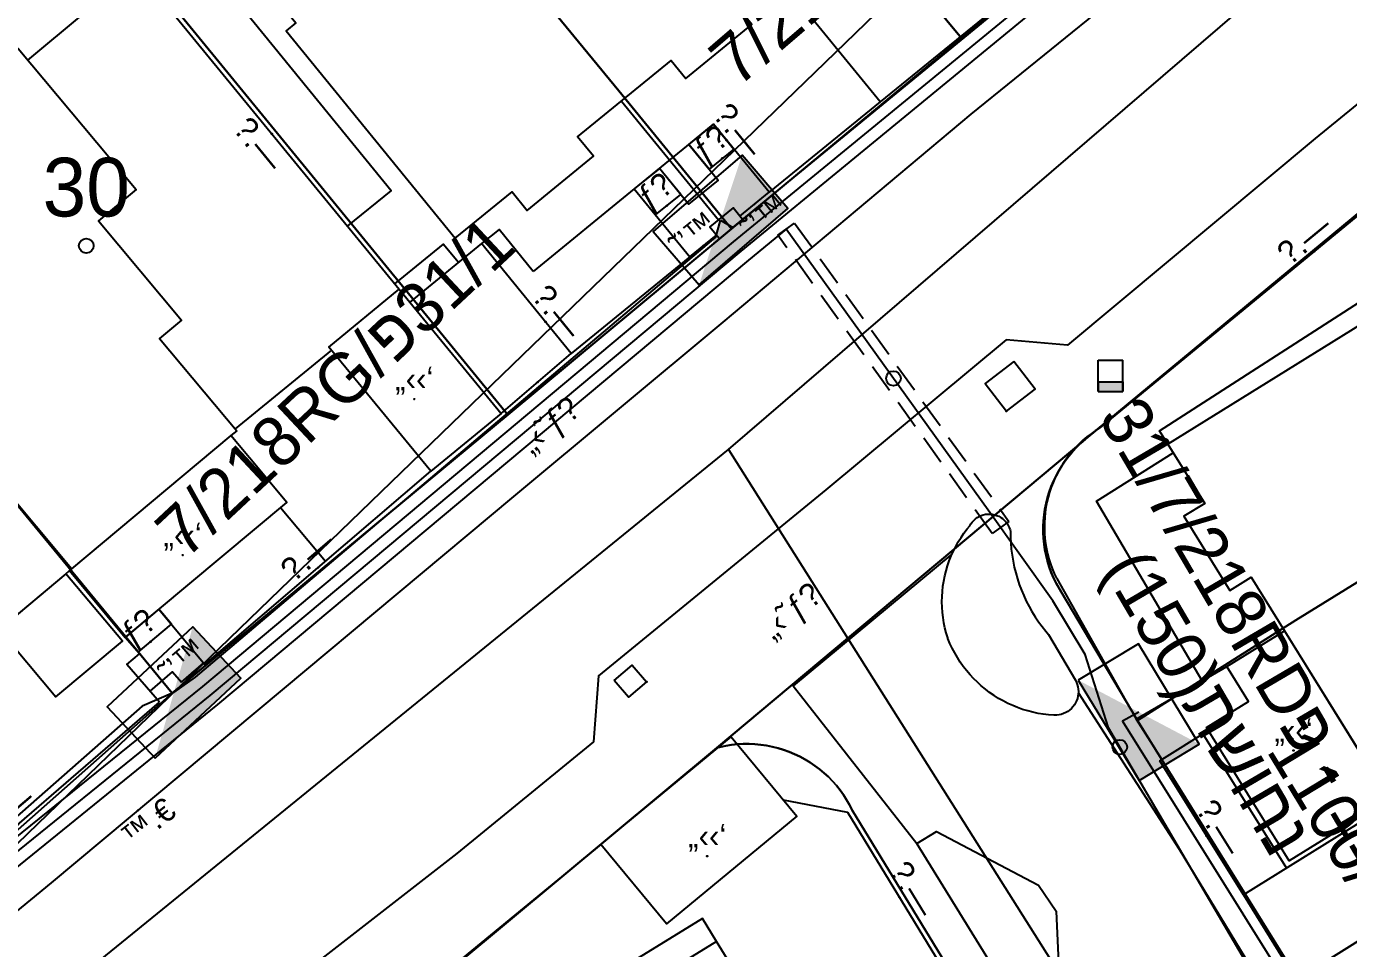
# Model space of a CAD drawing. Header units: metres. Extents: x 218299 to 220222, y 572714 to 574340.
# Drawn here: x 218870.87 to 218915.95, y 573231.48 to 573262.93 of the extents above; entities that cross this region are included whole.
import ezdxf
from ezdxf.enums import TextEntityAlignment as Align

# ---------------------------------------------------------------- set-up
doc = ezdxf.new("R2010")
doc.units = ezdxf.units.M
doc.header["$MEASUREMENT"] = 0
doc.linetypes.add('DASH15', pattern=[1.5, 1, -0.5])
for name, color, linetype in [('1602', 44, 'Continuous'), ('1603', 44, 'Continuous'), ('6011', 10, 'Continuous'), ('6091', 102, 'CABLEUNDEXIST03'), ('6151', 102, 'CABLEUNDEXIST03'), ('6261', 7, 'Continuous'), ('6701', 7, 'DASH15'), ('6911', 3, 'Continuous'), ('6916', 7, 'Continuous'), ('A_POINTS', 2, 'Continuous'), ('M2200', 253, 'Continuous'), ('M2207', 253, 'Continuous'), ('M2401', 7, 'Continuous'), ('M2404', 7, 'Continuous'), ('M2407', 253, 'Continuous'), ('M2408', 253, 'Continuous'), ('M2412', 253, 'Continuous'), ('M2420', 253, 'Continuous'), ('M2601', 253, 'Continuous'), ('M2602', 253, 'Continuous'), ('M2605', 253, 'Continuous'), ('M2612', 253, 'Continuous'), ('M5235', 253, 'Continuous'), ('M5250', 253, 'Continuous')]:
    doc.layers.add(name, color=color, linetype=linetype)
doc.styles.add('HEBTXT', font='HEBTXT')
doc.styles.add('MAVAT_HEBTXT', font='HEBTXT')
doc.linetypes.add('CABLEUNDEXIST03', pattern='A,3.5,[222,elecad.shx,S=0.01,R=0,X=0,Y=0],1.5', length=5)

# ---------------------------------------------------------------- blocks, each defined once
blk = doc.blocks.new('6261')
blk.add_lwpolyline([(-2, -1.2), (2, -1.2), (2, 1.2), (-2, 1.2)], close=True)
at = {"color": 0}
blk.add_solid([(2, 1.2), (-2, -1.2), (2, -1.2)], dxfattribs=at)
at = {"color": 0, "style": 'HEBTXT'}
blk.add_attdef('PIL_NAME', (2.689, 2.418), '', height=1.7, dxfattribs=at)
at = {"style": 'HEBTXT'}
blk.add_attdef('CAMUT_MONIM', (2.489, 0.218), '', height=1.7, dxfattribs=at)
at = {"color": 0, "style": 'HEBTXT', "flags": 1}
for tag, p in [('TYPE', (2.585, -1.773)), ('MAP_TYPE', (2.689, -3.782))]:
    blk.add_attdef(tag, p, '', height=1.7, dxfattribs=at)
blk = doc.blocks.new('6911')
at = {"layer": 'A_POINTS'}
blk.add_circle((0, 0), 0.25, dxfattribs=at)
at = {"color": 0, "style": 'HEBTXT', "flags": 1}
blk.add_attdef('CODE', (-2.918, 6.399), '', height=1.7, dxfattribs=at)
at = {"color": 0, "style": 'HEBTXT'}
for tag, p in [('PATH', (0.169, 4.708)), ('HTCH', (0.169, 2.708))]:
    blk.add_attdef(tag, text='', height=1.7, dxfattribs=at).set_placement(p, align=Align.MIDDLE_CENTER)
blk = doc.blocks.new('6916')
at = {"layer": 'A_POINTS'}
blk.add_circle((0, 0), 0.25, dxfattribs=at)
at = {"color": 0, "style": 'HEBTXT'}
for tag, p in [('HTCH', (0.006, 3.527)), ('PIPE', (0.049, 1.33))]:
    blk.add_attdef(tag, text='', height=1.7, dxfattribs=at).set_placement(p, align=Align.MIDDLE_CENTER)
blk = doc.blocks.new('1603')
at = {"layer": 'A_POINTS'}
blk.add_circle((0, 0), 0.25, dxfattribs=at)
at = {"color": 0, "style": 'HEBTXT'}
blk.add_attdef('PARCEL_NUM', text='', height=2, dxfattribs=at).set_placement((0, 1), align=Align.CENTER)
at = {"color": 0, "style": 'HEBTXT', "flags": 1}
blk.add_attdef('LOT_NUM', text='', height=2, dxfattribs=at).set_placement((0, -2.5), align=Align.CENTER)
blk = doc.blocks.new('M2404')
blk.add_circle((0, 0), 0.025)
at = {"style": 'MAVAT_HEBTXT'}
blk.add_attdef('NAME', text='', height=0.8, dxfattribs=at).set_placement((0, 1.592), align=Align.MIDDLE)
blk = doc.blocks.new('M2408')
blk.add_circle((0, 0), 0.025)
at = {"style": 'MAVAT_HEBTXT'}
blk.add_attdef('NAME', text='', height=0.8, dxfattribs=at).set_placement((0, 1.592), align=Align.MIDDLE)
blk = doc.blocks.new('M2605')
blk.add_circle((0, 0), 0.025)
at = {"style": 'MAVAT_HEBTXT'}
blk.add_attdef('NAME', text='', height=0.8, dxfattribs=at).set_placement((0, 1.592), align=Align.MIDDLE)
blk = doc.blocks.new('M2612')
blk.add_circle((0, 0), 0.025)
at = {"style": 'MAVAT_HEBTXT'}
blk.add_attdef('NAME', text='', height=0.8, dxfattribs=at).set_placement((0, 1.592), align=Align.MIDDLE)
blk = doc.blocks.new('M2207')
blk.add_circle((0, 0), 0.025)
at = {"style": 'MAVAT_HEBTXT'}
blk.add_attdef('NAME', text='', height=0.8, dxfattribs=at).set_placement((0, 1.592), align=Align.MIDDLE)
blk = doc.blocks.new('M2412')
blk.add_circle((0, 0), 0.025)
at = {"style": 'MAVAT_HEBTXT'}
blk.add_attdef('NAME', text='', height=0.8, dxfattribs=at).set_placement((0, 1.592), align=Align.MIDDLE)
blk = doc.blocks.new('M5250')
blk.add_circle((0, 0), 0.025)
at = {"style": 'MAVAT_HEBTXT'}
blk.add_attdef('NAME', text='', height=0.8, dxfattribs=at).set_placement((0, 1.25), align=Align.MIDDLE)
blk = doc.blocks.new('*U89')
at = {"linetype": 'Continuous'}
for p, q in [((-0.845, 0), (-0.845, -0.663)), ((0.845, 0), (0.845, -0.663))]:
    blk.add_line(p, q, dxfattribs=at)
blk.add_solid([(-0.845, 0), (-0.845, -0.663), (0.845, -0.663)], dxfattribs=at)
at = {"linetype": 'Continuous', "extrusion": (0, 0, -1)}
blk.add_solid([(0.845, 0), (-0.845, 0), (-0.845, -0.663)], dxfattribs=at)
blk = doc.blocks.new('M5235')
for points in [[(-0.845, 1.471), (0.845, 1.471)], [(-0.845, -0.663), (-0.845, 1.471)], [(0.845, -0.663), (0.845, 1.471)], [(-0.845, 0), (0.845, 0)], [(-0.845, -0.663), (0.845, -0.663)]]:
    blk.add_lwpolyline(points)
at = {"linetype": 'Continuous'}
blk.add_blockref('*U89', (0, 0), dxfattribs=at)
at = {"style": 'MAVAT_HEBTXT', "flags": 1}
for tag, p in [('MARK', (0, 2.721)), ('HEIGHT', (0, -1.915)), ('NAME', (0, -4.483))]:
    blk.add_attdef(tag, text='', height=0.8, dxfattribs=at).set_placement(p, align=Align.MIDDLE)
blk = doc.blocks.new('111')
at = {"layer": 'M2200'}
for points in [[(218887.323, 573276.474, 568.783), (218876.379, 573267.545, 569.083), (218880.046, 573263.051, 569.158), (218879.72, 573262.785, 568.633), (218885.49, 573255.712, 568.333), (218887.426, 573257.292, 568.183), (218887.943, 573256.659, 567.883), (218890.204, 573258.504, 567.733), (218889.661, 573259.169, 568.108), (218892.849, 573261.77, 568.183), (218893.346, 573261.16, 567.958), (218895.604, 573263.002, 567.883), (218895.113, 573263.604, 568.258), (218897.031, 573265.188, 568.333), (218891.183, 573272.252, 568.41), (218890.954, 573272.045, 568.633)], [(218878.039, 573249.141, 567.208), (218877.838, 573248.974, 567.211), (218872.407, 573244.431, 567.283), (218872.407, 573244.431, 567.283), (218866.428, 573251.578, 568.718), (218864.281, 573254.145, 569.233), (218865.29, 573254.989, 569.308), (218863.399, 573257.251, 567.733), (218864.788, 573258.413, 567.583), (218864.455, 573258.811, 567.508), (218864.753, 573259.061, 567.433), (218864.537, 573259.32, 567.358), (218866.725, 573261.15, 567.283), (218867.806, 573259.857, 568.108), (218870.58, 573262.178, 568.108), (218874.602, 573257.369, 567.283), (218873.32, 573256.297, 567.583), (218876.15, 573252.914, 567.208), (218875.404, 573252.29, 568.858)], [(218872.407, 573244.431, 567.433), (218872.211, 573244.266, 567.431), (218867.071, 573239.967, 567.358), (218863.965, 573243.679, 569.008), (218859.201, 573239.694, 567.358), (218856.376, 573243.071, 567.433), (218856.376, 573243.071, 567.433), (218856.826, 573243.447, 569.833), (218856.826, 573243.447, 569.833), (218855.145, 573245.456, 569.758), (218855.145, 573245.456, 569.758), (218854.739, 573245.117, 568.108), (218854.739, 573245.117, 568.108), (218852.335, 573247.99, 568.147), (218850.094, 573250.669, 568.183), (218857.92, 573257.215, 568.258), (218860.918, 573253.63, 568.333), (218858.121, 573251.29, 569.308), (218859.17, 573250.037, 569.683), (218863.338, 573253.524, 567.883), (218865.567, 573250.858, 570.283), (218866.428, 573251.578, 570.283)], [(218917.904, 573253.716, 569.505), (218909.791, 573248.686, 569.505), (218911.046, 573246.663, 569.355), (218910.336, 573246.222, 569.055), (218911.904, 573243.692, 568.905), (218912.632, 573244.144, 569.505), (218913.764, 573242.318, 569.471), (218917.603, 573236.126, 569.355), (218925.517, 573241.033, 569.805), (218925.325, 573241.343, 569.805), (218930.052, 573244.274, 569.955), (218926.361, 573250.228, 569.805), (218921.814, 573247.409, 569.955)]]:
    blk.add_polyline3d(points, close=True, dxfattribs=at)
at = {"layer": 'M2207'}
for points in [[(218901.474, 573268.89, 569.229), (218906.914, 573273.326, 569.229), (218908.326, 573271.594, 569.079), (218906.556, 573270.15, 569.079), (218908.336, 573267.968, 568.929), (218905.014, 573265.259, 568.929), (218903.176, 573267.513, 569.004), (218902.901, 573267.289, 568.404), (218905.125, 573264.56, 567.954), (218899.978, 573260.363, 568.029), (218899.978, 573260.363, 568.029), (218896.763, 573264.305, 568.254), (218901.838, 573268.443, 569.229)], [(218883.574, 573253.965, 567.129), (218887.052, 573249.732, 566.979), (218884.659, 573247.765, 566.904), (218884.659, 573247.765, 566.904), (218881.18, 573251.997, 567.054), (218883.574, 573253.965, 567.129), (218883.574, 573253.965, 567.129)], [(218877.838, 573248.974, 567.211), (218872.334, 573244.369, 567.211), (218874.237, 573242.094, 567.061), (218879.741, 573246.699, 567.136)], [(218872.211, 573244.266, 567.431), (218869.938, 573242.365, 567.431), (218871.864, 573240.062, 567.356), (218874.137, 573241.963, 567.356), (218872.211, 573244.266, 567.431)], [(218913.764, 573242.318, 569.346), (218917.324, 573236.576, 569.346), (218913.925, 573234.469, 569.121), (218911.105, 573239.017, 569.121), (218912.539, 573239.905, 569.196), (218911.799, 573241.099, 569.271)], [(218890.456, 573235.025, 567.058), (218894.894, 573238.696, 567.133), (218897.134, 573235.99, 567.058), (218892.695, 573232.318, 567.058)], [(218888.653, 573224.961, 568.783), (218895.834, 573229.391, 568.783), (218894.395, 573231.724, 568.483), (218887.214, 573227.294, 568.483), (218888.653, 573224.961, 568.783)]]:
    blk.add_polyline3d(points, close=True, dxfattribs=at)
at = {"layer": 'M2401'}
for points in [[(218919.009, 573262.528, 566.119), (218914.808, 573259.109, 565.894), (218906.368, 573252.057, 565.444), (218904.274, 573252.247, 565.294), (218898.12, 573247.128, 564.844), (218890.371, 573240.777, 564.394), (218890.207, 573238.527, 564.394), (218885.542, 573234.718, 564.169), (218877.87, 573228.755, 563.644)], [(218866.195, 573229.186, 562.984), (218871.715, 573233.725, 563.434), (218879.593, 573240.307, 563.659), (218887.49, 573246.893, 564.184), (218894.619, 573252.845, 564.634), (218903.078, 573259.937, 564.934), (218909.038, 573264.773, 565.684), (218920.172, 573274.122, 566.284)], [(218904.42, 573245.711, 565.394), (218904.422, 573245.506, 565.391), (218904.432, 573245.301, 565.389), (218904.449, 573245.097, 565.388), (218904.475, 573244.893, 565.387), (218904.509, 573244.691, 565.387), (218904.551, 573244.49, 565.388), (218904.6, 573244.291, 565.39), (218904.657, 573244.094, 565.393), (218904.721, 573243.899, 565.396), (218904.793, 573243.707, 565.401), (218904.873, 573243.518, 565.406), (218904.96, 573243.332, 565.411), (218905.053, 573243.15, 565.418), (218905.154, 573242.971, 565.425), (218905.262, 573242.797, 565.433), (218905.376, 573242.627, 565.442), (218905.497, 573242.461, 565.451), (218905.625, 573242.301, 565.461), (218905.715, 573242.194, 565.469), (218906.637, 573240.632, 565.469), (218906.673, 573240.559, 565.469), (218906.7, 573240.484, 565.469), (218906.721, 573240.406, 565.469), (218906.733, 573240.327, 565.469), (218906.737, 573240.247, 565.469), (218906.736, 573240.207, 565.469), (218906.734, 573240.167, 565.469), (218906.722, 573240.087, 565.469), (218906.703, 573240.009, 565.469), (218906.676, 573239.934, 565.469), (218906.641, 573239.861, 565.469), (218906.6, 573239.792, 565.469), (218906.552, 573239.728, 565.469), (218906.497, 573239.669, 565.469), (218906.438, 573239.615, 565.469), (218906.373, 573239.568, 565.469), (218906.303, 573239.527, 565.469), (218906.23, 573239.494, 565.469), (218906.154, 573239.468, 565.469), (218906.076, 573239.449, 565.469), (218905.997, 573239.439, 565.469), (218905.916, 573239.436, 565.469), (218905.9, 573239.437, 565.469), (218905.72, 573239.45, 565.455), (218905.54, 573239.472, 565.441), (218905.361, 573239.502, 565.428), (218905.184, 573239.539, 565.415), (218905.009, 573239.584, 565.402), (218904.836, 573239.637, 565.39), (218904.665, 573239.698, 565.378), (218904.497, 573239.766, 565.366), (218904.332, 573239.841, 565.355), (218904.171, 573239.924, 565.344), (218904.013, 573240.013, 565.334), (218903.86, 573240.11, 565.324), (218903.711, 573240.213, 565.314), (218903.566, 573240.322, 565.305), (218903.427, 573240.438, 565.297), (218903.293, 573240.56, 565.289), (218903.164, 573240.688, 565.282), (218903.041, 573240.821, 565.275), (218902.924, 573240.96, 565.269), (218902.813, 573241.103, 565.264), (218902.708, 573241.252, 565.259), (218902.61, 573241.404, 565.255), (218902.519, 573241.561, 565.251), (218902.435, 573241.722, 565.248), (218902.358, 573241.887, 565.246), (218902.288, 573242.054, 565.244), (218902.281, 573242.073, 565.244), (218902.23, 573242.244, 565.241), (218902.186, 573242.418, 565.239), (218902.15, 573242.593, 565.237), (218902.122, 573242.769, 565.236), (218902.101, 573242.947, 565.235), (218902.089, 573243.125, 565.235), (218902.085, 573243.304, 565.236), (218902.088, 573243.483, 565.237), (218902.1, 573243.661, 565.239), (218902.119, 573243.839, 565.241), (218902.147, 573244.015, 565.244), (218902.182, 573244.191, 565.248), (218902.225, 573244.364, 565.252), (218902.276, 573244.536, 565.257), (218902.334, 573244.704, 565.262), (218902.4, 573244.871, 565.267), (218902.473, 573245.034, 565.274), (218902.553, 573245.193, 565.28), (218902.641, 573245.349, 565.287), (218902.735, 573245.501, 565.295), (218902.836, 573245.648, 565.303), (218902.944, 573245.791, 565.312), (218903.031, 573245.898, 565.319), (218903.069, 573245.964, 565.325), (218903.114, 573246.026, 565.332), (218903.166, 573246.084, 565.339), (218903.223, 573246.135, 565.345), (218903.285, 573246.181, 565.352), (218903.351, 573246.219, 565.358), (218903.421, 573246.251, 565.365), (218903.494, 573246.275, 565.371), (218903.569, 573246.292, 565.376), (218903.646, 573246.3, 565.382), (218903.723, 573246.301, 565.386), (218903.799, 573246.294, 565.391), (218903.875, 573246.278, 565.395), (218903.948, 573246.255, 565.398), (218904.019, 573246.225, 565.4), (218904.087, 573246.187, 565.402), (218904.15, 573246.143, 565.403), (218904.208, 573246.092, 565.404), (218904.261, 573246.036, 565.404), (218904.307, 573245.975, 565.403), (218904.347, 573245.909, 565.401), (218904.38, 573245.839, 565.399), (218904.406, 573245.766, 565.396), (218904.42, 573245.711, 565.394)], [(218905.386, 573228.323, 565.694), (218901.224, 573235.058, 565.394), (218901.224, 573235.058, 565.394), (218901.903, 573235.477, 565.394), (218905.374, 573233.636, 565.544), (218905.976, 573232.753, 565.544), (218906.157, 573228.743, 565.619), (218905.386, 573228.323, 565.694), (218905.386, 573228.323, 565.694)]]:
    blk.add_polyline3d(points, dxfattribs=at)
at = {"layer": 'M2404'}
for points in [[(218919.009, 573262.528, 566.119), (218914.808, 573259.109, 565.894), (218906.368, 573252.057, 565.444), (218904.274, 573252.247, 565.294), (218898.12, 573247.128, 564.844), (218890.371, 573240.777, 564.394), (218890.207, 573238.527, 564.394), (218885.542, 573234.718, 564.169), (218877.87, 573228.755, 563.644)], [(218866.195, 573229.186, 562.984), (218871.715, 573233.725, 563.434), (218879.593, 573240.307, 563.659), (218887.49, 573246.893, 564.184), (218894.619, 573252.845, 564.634), (218903.078, 573259.937, 564.934), (218909.038, 573264.773, 565.684), (218920.172, 573274.122, 566.284)], [(218904.42, 573245.711, 565.394), (218904.422, 573245.506, 565.391), (218904.432, 573245.301, 565.389), (218904.449, 573245.097, 565.388), (218904.475, 573244.893, 565.387), (218904.509, 573244.691, 565.387), (218904.551, 573244.49, 565.388), (218904.6, 573244.291, 565.39), (218904.657, 573244.094, 565.393), (218904.721, 573243.899, 565.396), (218904.793, 573243.707, 565.401), (218904.873, 573243.518, 565.406), (218904.96, 573243.332, 565.411), (218905.053, 573243.15, 565.418), (218905.154, 573242.971, 565.425), (218905.262, 573242.797, 565.433), (218905.376, 573242.627, 565.442), (218905.497, 573242.461, 565.451), (218905.625, 573242.301, 565.461), (218905.715, 573242.194, 565.469), (218906.637, 573240.632, 565.469), (218906.673, 573240.559, 565.469), (218906.7, 573240.484, 565.469), (218906.721, 573240.406, 565.469), (218906.733, 573240.327, 565.469), (218906.737, 573240.247, 565.469), (218906.736, 573240.207, 565.469), (218906.734, 573240.167, 565.469), (218906.722, 573240.087, 565.469), (218906.703, 573240.009, 565.469), (218906.676, 573239.934, 565.469), (218906.641, 573239.861, 565.469), (218906.6, 573239.792, 565.469), (218906.552, 573239.728, 565.469), (218906.497, 573239.669, 565.469), (218906.438, 573239.615, 565.469), (218906.373, 573239.568, 565.469), (218906.303, 573239.527, 565.469), (218906.23, 573239.494, 565.469), (218906.154, 573239.468, 565.469), (218906.076, 573239.449, 565.469), (218905.997, 573239.439, 565.469), (218905.916, 573239.436, 565.469), (218905.9, 573239.437, 565.469), (218905.72, 573239.45, 565.455), (218905.54, 573239.472, 565.441), (218905.361, 573239.502, 565.428), (218905.184, 573239.539, 565.415), (218905.009, 573239.584, 565.402), (218904.836, 573239.637, 565.39), (218904.665, 573239.698, 565.378), (218904.497, 573239.766, 565.366), (218904.332, 573239.841, 565.355), (218904.171, 573239.924, 565.344), (218904.013, 573240.013, 565.334), (218903.86, 573240.11, 565.324), (218903.711, 573240.213, 565.314), (218903.566, 573240.322, 565.305), (218903.427, 573240.438, 565.297), (218903.293, 573240.56, 565.289), (218903.164, 573240.688, 565.282), (218903.041, 573240.821, 565.275), (218902.924, 573240.96, 565.269), (218902.813, 573241.103, 565.264), (218902.708, 573241.252, 565.259), (218902.61, 573241.404, 565.255), (218902.519, 573241.561, 565.251), (218902.435, 573241.722, 565.248), (218902.358, 573241.887, 565.246), (218902.288, 573242.054, 565.244), (218902.281, 573242.073, 565.244), (218902.23, 573242.244, 565.241), (218902.186, 573242.418, 565.239), (218902.15, 573242.593, 565.237), (218902.122, 573242.769, 565.236), (218902.101, 573242.947, 565.235), (218902.089, 573243.125, 565.235), (218902.085, 573243.304, 565.236), (218902.088, 573243.483, 565.237), (218902.1, 573243.661, 565.239), (218902.119, 573243.839, 565.241), (218902.147, 573244.015, 565.244), (218902.182, 573244.191, 565.248), (218902.225, 573244.364, 565.252), (218902.276, 573244.536, 565.257), (218902.334, 573244.704, 565.262), (218902.4, 573244.871, 565.267), (218902.473, 573245.034, 565.274), (218902.553, 573245.193, 565.28), (218902.641, 573245.349, 565.287), (218902.735, 573245.501, 565.295), (218902.836, 573245.648, 565.303), (218902.944, 573245.791, 565.312), (218903.031, 573245.898, 565.319), (218903.069, 573245.964, 565.325), (218903.114, 573246.026, 565.332), (218903.166, 573246.084, 565.339), (218903.223, 573246.135, 565.345), (218903.285, 573246.181, 565.352), (218903.351, 573246.219, 565.358), (218903.421, 573246.251, 565.365), (218903.494, 573246.275, 565.371), (218903.569, 573246.292, 565.376), (218903.646, 573246.3, 565.382), (218903.723, 573246.301, 565.386), (218903.799, 573246.294, 565.391), (218903.875, 573246.278, 565.395), (218903.948, 573246.255, 565.398), (218904.019, 573246.225, 565.4), (218904.087, 573246.187, 565.402), (218904.15, 573246.143, 565.403), (218904.208, 573246.092, 565.404), (218904.261, 573246.036, 565.404), (218904.307, 573245.975, 565.403), (218904.347, 573245.909, 565.401), (218904.38, 573245.839, 565.399), (218904.406, 573245.766, 565.396), (218904.42, 573245.711, 565.394)], [(218905.386, 573228.323, 565.694), (218901.224, 573235.058, 565.394), (218901.224, 573235.058, 565.394), (218901.903, 573235.477, 565.394), (218905.374, 573233.636, 565.544), (218905.976, 573232.753, 565.544), (218906.157, 573228.743, 565.619), (218905.386, 573228.323, 565.694), (218905.386, 573228.323, 565.694)]]:
    blk.add_polyline3d(points, dxfattribs=at)
at = {"layer": 'M2407'}
for points in [[(218881.815, 573256.115, 565.59), (218883.297, 573257.323, 565.59), (218878.025, 573263.789, 565.59), (218874.119, 573268.58, 565.14), (218872.626, 573267.363, 565.21)], [(218909.791, 573248.686, 566.796), (218909.508, 573249.143, 566.796), (218917.128, 573254.051, 566.796)], [(218891.592, 573257.388, 565.727), (218888.146, 573254.578, 565.599)], [(218888.146, 573254.578, 565.599), (218886.98, 573256.008, 565.674), (218886.387, 573255.524, 565.577)], [(218885.593, 573254.877, 565.577), (218885.077, 573255.51, 565.577), (218883.417, 573254.156, 565.647)], [(218881.264, 573251.895, 564.705), (218877.988, 573249.202, 564.705)], [(218910.96, 573240.613, 566.646), (218907.354, 573246.744, 566.721), (218909.974, 573248.392, 566.721)], [(218879.53, 573246.522, 564.736), (218881.063, 573244.69, 564.63)], [(218910.975, 573238.801, 566.719), (218913.832, 573234.22, 566.744)], [(218894.395, 573231.724, 566.083), (218893.914, 573232.503, 566.083), (218887.239, 573228.386, 566.008), (218886.128, 573230.188, 565.933), (218885.398, 573229.738, 565.933), (218886.493, 573227.962, 566.008), (218885.502, 573227.351, 566.008), (218877.705, 573214.305, 565.786)]]:
    blk.add_polyline3d(points, dxfattribs=at)
at = {"layer": 'M2408'}
for points in [[(218887.052, 573249.732, 564.452), (218889.444, 573251.775, 564.527)], [(218902.425, 573244.928, 565.098), (218897.008, 573240.445, 564.858), (218901.224, 573235.058, 565.308)], [(218915.046, 573226.855, 565.853), (218910.184, 573234.863, 565.553), (218906.736, 573240.207, 565.478)], [(218908.703, 573239.305, 565.553), (218909.58, 573237.93, 565.628)], [(218912.367, 573233.306, 565.703), (218915.561, 573228.145, 565.928)]]:
    blk.add_polyline3d(points, dxfattribs=at)
at = {"layer": 'M2412'}
for points in [[(218893.457, 573258.908, 565.727), (218894.297, 573259.594, 565.727), (218894.984, 573258.751, 565.202), (218894.144, 573258.066, 565.202), (218893.457, 573258.908, 565.727)], [(218892.452, 573258.09, 565.727), (218891.592, 573257.388, 565.727), (218892.315, 573256.502, 565.127), (218893.175, 573257.203, 565.127), (218892.452, 573258.09, 565.727)], [(218875.38, 573243.051, 564.602), (218874.237, 573242.094, 564.602), (218874.671, 573241.591, 564.002), (218875.806, 573242.542, 564.002)]]:
    blk.add_polyline3d(points, close=True, dxfattribs=at)
at = {"layer": 'M2420', "linetype": 'Continuous', "lineweight": -3}
blk.add_lwpolyline([(218894.8, 573248.5), (218940, 573287.38), (218941.816, 573288.779)], dxfattribs=at)
at = {"layer": 'M2420', "lineweight": -3, "flags": 128}
for points in [[(218860.394, 573220.541), (218894.8, 573248.5)], [(218894.8, 573248.5), (218945.5, 573168.19)]]:
    blk.add_lwpolyline(points, dxfattribs=at)
at = {"layer": 'M2601'}
blk.add_polyline3d([(218870.915, 573261.776, 565.954), (218874.638, 573264.891, 565.954)], dxfattribs=at)
at = {"layer": 'M2602'}
for points in [[(218891.154, 573260.387, 566.938), (218894.461, 573256.333, 566.832)], [(218895.283, 573256.342, 566.29), (218894.959, 573256.739, 566.29), (218894.17, 573256.095, 566.29), (218894.486, 573255.708, 566.29)], [(218875.079, 573240.255, 565.352), (218875.849, 573240.919, 565.352), (218876.154, 573240.566, 565.352)]]:
    blk.add_polyline3d(points, dxfattribs=at)
at = {"layer": 'M2605'}
for points in [[(218870.043, 573270.745, 565.052), (218869.942, 573270.663, 565.052), (218869.942, 573270.663, 565.052), (218875.038, 573264.4, 565.352), (218883.574, 573253.965, 565.652)], [(218899.978, 573260.363, 565.727), (218896.188, 573257.274, 565.727), (218894.297, 573259.594, 565.727), (218891.592, 573257.388, 565.727), (218893.483, 573255.068, 565.727)], [(218921.143, 573260.493, 566.796), (218907.463, 573249.236, 566.646), (218907.313, 573249.141, 566.646), (218907.168, 573249.038, 566.646), (218907.028, 573248.93, 566.646), (218906.893, 573248.815, 566.646), (218906.763, 573248.694, 566.646), (218906.639, 573248.567, 566.646), (218906.521, 573248.435, 566.646), (218906.409, 573248.297, 566.646), (218906.303, 573248.155, 566.646), (218906.203, 573248.008, 566.646), (218906.11, 573247.857, 566.646), (218906.025, 573247.702, 566.646), (218905.946, 573247.543, 566.646), (218905.874, 573247.381, 566.646), (218905.81, 573247.215, 566.646), (218905.754, 573247.047, 566.646), (218905.705, 573246.876, 566.646), (218905.663, 573246.704, 566.646), (218905.63, 573246.53, 566.646), (218905.605, 573246.354, 566.646), (218905.587, 573246.178, 566.646), (218905.577, 573246, 566.646), (218905.576, 573245.823, 566.646), (218905.582, 573245.646, 566.646), (218905.597, 573245.469, 566.646), (218905.619, 573245.293, 566.646), (218905.649, 573245.118, 566.646), (218905.687, 573244.945, 566.646), (218905.733, 573244.774, 566.646), (218905.787, 573244.604, 566.646), (218905.848, 573244.438, 566.646), (218905.916, 573244.274, 566.646), (218905.992, 573244.114, 566.646), (218905.996, 573244.106, 566.646), (218908.703, 573239.305, 566.646), (218908.703, 573239.305, 566.646), (218911.799, 573241.099, 566.646)], [(218893.457, 573258.908, 565.727), (218894.448, 573257.693, 565.727), (218893.443, 573256.874, 565.727), (218892.452, 573258.09, 565.727)], [(218893.483, 573255.068, 565.727), (218889.444, 573251.775, 565.577), (218886.387, 573255.524, 565.577), (218883.935, 573253.525, 565.577)], [(218864.793, 573231.405, 564.602), (218865.051, 573231.513, 564.602), (218865.305, 573231.63, 564.602), (218865.556, 573231.753, 564.602), (218865.804, 573231.883, 564.602), (218866.047, 573232.021, 564.602), (218866.286, 573232.165, 564.602), (218866.522, 573232.316, 564.602), (218866.753, 573232.474, 564.602), (218866.979, 573232.639, 564.602), (218867.2, 573232.809, 564.602), (218867.417, 573232.986, 564.602), (218867.606, 573233.15, 564.602), (218875.404, 573239.879, 564.602)], [(218876.951, 573241.173, 564.602), (218884.659, 573247.765, 564.654)], [(218875.38, 573243.051, 564.602), (218876.951, 573241.173, 564.602)], [(218875.404, 573239.879, 564.602), (218874.29, 573241.169, 564.602), (218874.717, 573241.537, 564.602), (218874.237, 573242.094, 564.602)], [(218918.343, 573233.421, 566.794), (218916.721, 573236.021, 566.794), (218912.367, 573233.306, 566.719), (218912.367, 573233.306, 566.719), (218909.51, 573237.887, 566.719), (218909.58, 573237.93, 566.719), (218911.166, 573238.919, 566.719)], [(218896.669, 573236.552, 566.133), (218898.861, 573236.131, 566.252), (218903.572, 573228.413, 566.252)], [(218890.456, 573235.025, 565.802), (218873.617, 573221.192, 565.802)]]:
    blk.add_polyline3d(points, dxfattribs=at)
at = {"layer": 'M2612'}
for points in [[(218895.188, 573256.458, 565.727), (218896.188, 573257.274, 565.727)], [(218893.483, 573255.068, 565.727), (218894.399, 573255.815, 565.727)], [(218876.154, 573240.566, 565.352), (218876.911, 573241.22, 565.352)]]:
    blk.add_polyline3d(points, dxfattribs=at)
at = {"layer": 'M5250'}
for points in [[(218904.541, 573251.503, 565.244), (218903.557, 573250.749, 565.244), (218904.28, 573249.805, 565.244), (218905.264, 573250.558, 565.244), (218904.541, 573251.503, 565.244)], [(218890.902, 573240.622, 564.405), (218891.517, 573241.15, 564.405), (218892.008, 573240.577, 564.405), (218891.393, 573240.049, 564.405), (218890.902, 573240.622, 564.405)]]:
    blk.add_polyline3d(points, dxfattribs=at)
at = {"layer": 'M2207'}
ref = blk.add_blockref('M2207', (218884.092, 573250.222), dxfattribs=dict(at, xscale=0.5, yscale=0.5, zscale=0.5))
ref.add_attrib('NAME', '„‹‹‘', dxfattribs={"layer": '0', "height": 0.8, "style": 'MAVAT_HEBTXT'}).set_placement((218884.092, 573250.847), align=Align.MIDDLE)
ref = blk.add_blockref('M2207', (218876.193, 573244.901), dxfattribs=dict(at, xscale=0.5, yscale=0.5, zscale=0.5))
ref.add_attrib('NAME', '„‹‹‘', dxfattribs={"layer": '0', "height": 0.8, "style": 'MAVAT_HEBTXT'}).set_placement((218876.193, 573245.526), align=Align.MIDDLE)
ref = blk.add_blockref('M2207', (218914.074, 573238.233), dxfattribs=dict(at, xscale=0.5, yscale=0.5, zscale=0.5))
ref.add_attrib('NAME', '„‹‹‘', dxfattribs={"layer": '0', "height": 0.8, "style": 'MAVAT_HEBTXT'}).set_placement((218914.074, 573238.858), align=Align.MIDDLE)
ref = blk.add_blockref('M2207', (218894.08, 573234.63), dxfattribs=dict(at, xscale=0.5, yscale=0.5, zscale=0.5))
ref.add_attrib('NAME', '„‹‹‘', dxfattribs={"layer": '0', "height": 0.8, "style": 'MAVAT_HEBTXT'}).set_placement((218894.08, 573235.255), align=Align.MIDDLE)
at = {"layer": 'M2404'}
ref = blk.add_blockref('M2404', (218874.67, 573236.194), dxfattribs=dict(at, xscale=0.5, yscale=0.5, zscale=0.5))
ref.add_attrib('NAME', '™.€', dxfattribs={"layer": '0', "height": 0.8, "rotation": 37.8557, "style": 'MAVAT_HEBTXT'}).set_placement((218875.008, 573235.76), align=Align.MIDDLE)
at = {"layer": 'M2408'}
ref = blk.add_blockref('M2408', (218888.3, 573250.798), dxfattribs=dict(at, xscale=0.5, yscale=0.5, zscale=0.5))
ref.add_attrib('NAME', '„‹˜ƒ\x8e', dxfattribs={"layer": '0', "height": 0.8, "rotation": 39.6029, "style": 'MAVAT_HEBTXT'}).set_placement((218888.771, 573249.261), align=Align.MIDDLE)
ref = blk.add_blockref('M2408', (218897.077, 573240.503), dxfattribs=dict(at, xscale=0.5, yscale=0.5, zscale=0.5))
ref.add_attrib('NAME', '„‹˜ƒ\x8e', dxfattribs={"layer": '0', "height": 0.8, "rotation": 39.6029, "style": 'MAVAT_HEBTXT'}).set_placement((218897.008, 573242.925), align=Align.MIDDLE)
at = {"layer": 'M2412'}
ref = blk.add_blockref('M2412', (218894.592, 573258.432), dxfattribs=dict(at, xscale=0.5, yscale=0.5, zscale=0.5))
ref.add_attrib('NAME', 'ƒ\x8e', dxfattribs={"layer": '0', "height": 0.8, "rotation": 39.1919, "style": 'MAVAT_HEBTXT'}).set_placement((218894.244, 573258.858), align=Align.MIDDLE)
ref = blk.add_blockref('M2412', (218892.7, 573256.816), dxfattribs=dict(at, xscale=0.5, yscale=0.5, zscale=0.5))
ref.add_attrib('NAME', 'ƒ\x8e', dxfattribs={"layer": '0', "height": 0.8, "rotation": 39.1919, "style": 'MAVAT_HEBTXT'}).set_placement((218892.353, 573257.242), align=Align.MIDDLE)
ref = blk.add_blockref('M2412', (218875.093, 573241.944), dxfattribs=dict(at, xscale=0.5, yscale=0.5, zscale=0.5))
ref.add_attrib('NAME', 'ƒ\x8e', dxfattribs={"layer": '0', "height": 0.8, "rotation": 39.9675, "style": 'MAVAT_HEBTXT'}).set_placement((218874.739, 573242.365), align=Align.MIDDLE)
at = {"layer": 'M2605'}
ref = blk.add_blockref('M2605', (218894.739, 573259.052), dxfattribs=dict(at, xscale=0.5, yscale=0.5, zscale=0.5))
ref.add_attrib('NAME', '\x9a.—', dxfattribs={"layer": '0', "height": 0.8, "rotation": 309.1919, "style": 'MAVAT_HEBTXT'}).set_placement((218895.165, 573259.399), align=Align.MIDDLE)
ref = blk.add_blockref('M2605', (218879.235, 573259.269), dxfattribs=dict(at, xscale=0.5, yscale=0.5, zscale=0.5))
ref.add_attrib('NAME', '\x9a.—', dxfattribs={"layer": '0', "height": 0.8, "rotation": 309.2842, "style": 'MAVAT_HEBTXT'}).set_placement((218878.809, 573258.921), align=Align.MIDDLE)
ref = blk.add_blockref('M2605', (218914.78, 573255.257), dxfattribs=dict(at, xscale=0.5, yscale=0.5, zscale=0.5))
ref.add_attrib('NAME', '\x9a.—', dxfattribs={"layer": '0', "height": 0.8, "rotation": 39.4477, "style": 'MAVAT_HEBTXT'}).set_placement((218914.431, 573255.682), align=Align.MIDDLE)
ref = blk.add_blockref('M2605', (218888.563, 573252.854), dxfattribs=dict(at, xscale=0.5, yscale=0.5, zscale=0.5))
ref.add_attrib('NAME', '\x9a.—', dxfattribs={"layer": '0', "height": 0.8, "rotation": 309.1919, "style": 'MAVAT_HEBTXT'}).set_placement((218888.99, 573253.202), align=Align.MIDDLE)
ref = blk.add_blockref('M2605', (218880.805, 573244.469), dxfattribs=dict(at, xscale=0.5, yscale=0.5, zscale=0.5))
ref.add_attrib('NAME', '\x9a.—', dxfattribs={"layer": '0', "height": 0.8, "rotation": 40.5359, "style": 'MAVAT_HEBTXT'}).set_placement((218880.447, 573244.887), align=Align.MIDDLE)
ref = blk.add_blockref('M2605', (218870.571, 573235.709), dxfattribs=dict(at, xscale=0.5, yscale=0.5, zscale=0.5))
ref.add_attrib('NAME', '\x9a.—', dxfattribs={"layer": '0', "height": 0.8, "rotation": 40.5359, "style": 'MAVAT_HEBTXT'}).set_placement((218870.214, 573236.127), align=Align.MIDDLE)
ref = blk.add_blockref('M2605', (218911.108, 573235.325), dxfattribs=dict(at, xscale=0.5, yscale=0.5, zscale=0.5))
ref.add_attrib('NAME', '\x9a.—', dxfattribs={"layer": '0', "height": 0.8, "rotation": 301.9491, "style": 'MAVAT_HEBTXT'}).set_placement((218911.575, 573235.616), align=Align.MIDDLE)
ref = blk.add_blockref('M2605', (218900.634, 573233.226), dxfattribs=dict(at, xscale=0.5, yscale=0.5, zscale=0.5))
ref.add_attrib('NAME', '\x9a.—', dxfattribs={"layer": '0', "height": 0.8, "rotation": 301.3982, "style": 'MAVAT_HEBTXT'}).set_placement((218901.104, 573233.513), align=Align.MIDDLE)
at = {"layer": 'M2612'}
ref = blk.add_blockref('M2612', (218895.688, 573256.866), dxfattribs=dict(at, xscale=0.5, yscale=0.5, zscale=0.5))
ref.add_attrib('NAME', '˜’™', dxfattribs={"layer": '0', "height": 0.8, "rotation": 39.1919, "style": 'MAVAT_HEBTXT'}).set_placement((218896.036, 573256.44), align=Align.MIDDLE)
ref = blk.add_blockref('M2612', (218893.941, 573255.442), dxfattribs=dict(at, xscale=0.5, yscale=0.5, zscale=0.5))
ref.add_attrib('NAME', '˜’™', dxfattribs={"layer": '0', "height": 0.8, "rotation": 39.1919, "style": 'MAVAT_HEBTXT'}).set_placement((218893.594, 573255.868), align=Align.MIDDLE)
ref = blk.add_blockref('M2612', (218876.533, 573240.893), dxfattribs=dict(at, xscale=0.5, yscale=0.5, zscale=0.5))
ref.add_attrib('NAME', '˜’™', dxfattribs={"layer": '0', "height": 0.8, "rotation": 40.7925, "style": 'MAVAT_HEBTXT'}).set_placement((218876.173, 573241.309), align=Align.MIDDLE)
at = {"layer": 'M5235', "xscale": 0.5, "yscale": 0.5, "zscale": 0.5}
blk.add_blockref('M5235', (218907.828, 573250.811, 565.394), dxfattribs=at)
at = {"layer": 'M5250', "xscale": 0.5, "yscale": 0.5, "zscale": 0.5}
for p in [(218904.28, 573249.805, 565.244), (218892.008, 573240.577, 564.405)]:
    blk.add_blockref('M5250', p, dxfattribs=at)

msp = doc.modelspace()

# ---------------------------------------------------------------- linework, layer by layer
at = {"layer": '1602'}
for points in [[(219151.768, 573388.703), (219133.406, 573380.551), (219114.17, 573372.088), (219097.474, 573364.783), (219097.446, 573364.771), (219077.696, 573355.901), (219057.636, 573346.491), (219044.016, 573340.631), (219039.706, 573339.131), (219022.866, 573331.641), (219003.286, 573322.891), (218988.044, 573314.698), (218986.896, 573314.081), (218970.386, 573301.731), (218953.28, 573287.598), (218939.506, 573276.061), (218923.796, 573262.781), (218906.986, 573248.861), (218906.967, 573248.845), (218894.406, 573238.331), (218872.996, 573220.501)], [(218865.5541, 573231.4759), (218865.7328, 573231.5659), (218865.9091, 573231.6602), (218866.083, 573231.759), (218866.2544, 573231.862), (218866.4231, 573231.9694), (218866.5892, 573232.0809), (218866.7524, 573232.1965), (218866.9126, 573232.3161), (218867.096, 573232.461), (218875.836, 573240.191), (218887.276, 573249.681), (218894.906, 573256.031), (218902.746, 573262.531), (218910.456, 573268.911), (218918.246, 573275.391)], [(218921.456, 573247.191), (218914.146, 573242.681), (218908.756, 573239.261), (218906.146, 573243.651), (218905.9786, 573243.9445), (218905.8915, 573244.1245), (218905.8134, 573244.3086), (218905.7447, 573244.4964), (218905.6854, 573244.6874), (218905.6357, 573244.8811), (218905.5958, 573245.077), (218905.5657, 573245.2747), (218905.5456, 573245.4737), (218905.5354, 573245.6734), (218905.5352, 573245.8734), (218905.545, 573246.0731), (218905.5647, 573246.2721), (218905.5944, 573246.4699), (218905.634, 573246.6659), (218905.6832, 573246.8597), (218905.7422, 573247.0509), (218905.8105, 573247.2388), (218905.8882, 573247.423), (218905.975, 573247.6032), (218906.0707, 573247.7788), (218906.1751, 573247.9494), (218906.2879, 573248.1145), (218906.4087, 573248.2739), (218906.5374, 573248.4269), (218906.6736, 573248.5734), (218906.8169, 573248.7129), (218906.967, 573248.845), (218906.986, 573248.861), (218923.796, 573262.781)], [(218858.6124, 573231.4481), (218858.4316, 573231.5336), (218858.2526, 573231.6228), (218858.0753, 573231.7154), (218857.9, 573231.8116), (218857.7266, 573231.9113), (218857.5553, 573232.0145), (218857.386, 573232.121), (218843.026, 573249.171), (218858.466, 573261.111), (218866.656, 573251.321), (218872.126, 573244.691), (218875.836, 573240.191), (218867.096, 573232.461), (218866.9126, 573232.3161), (218866.7524, 573232.1965), (218866.5892, 573232.0809), (218866.4231, 573231.9694), (218866.2544, 573231.862), (218866.083, 573231.759), (218865.9091, 573231.6602), (218865.7328, 573231.5659), (218865.5541, 573231.4759)], [(218905.136, 573226.171), (218899.026, 573236.201), (218898.9346, 573236.3789), (218898.8345, 573236.552), (218898.7258, 573236.7198), (218898.6088, 573236.8821), (218898.4839, 573237.0382), (218898.3514, 573237.188), (218898.2115, 573237.3309), (218898.0647, 573237.4666), (218897.9112, 573237.5949), (218897.7516, 573237.7153), (218897.5861, 573237.8276), (218897.4152, 573237.9315), (218897.2393, 573238.0267), (218897.0589, 573238.113), (218896.8744, 573238.1902), (218896.6863, 573238.258), (218896.4951, 573238.3164), (218896.3011, 573238.3651), (218896.105, 573238.4041), (218895.9071, 573238.4332), (218895.7081, 573238.4524), (218895.5083, 573238.4617), (218895.3083, 573238.4609), (218895.1086, 573238.4502), (218894.9097, 573238.4294), (218894.7121, 573238.3988), (218894.406, 573238.331), (218906.967, 573248.845), (218906.8169, 573248.7129), (218906.6736, 573248.5734), (218906.5374, 573248.4269), (218906.4087, 573248.2739), (218906.2879, 573248.1145), (218906.1751, 573247.9494), (218906.0707, 573247.7788), (218905.975, 573247.6032), (218905.8882, 573247.423), (218905.8105, 573247.2388), (218905.7422, 573247.0509), (218905.6832, 573246.8597), (218905.634, 573246.6659), (218905.5944, 573246.4699), (218905.5647, 573246.2721), (218905.545, 573246.0731), (218905.5352, 573245.8734), (218905.5354, 573245.6734), (218905.5456, 573245.4737), (218905.5657, 573245.2747), (218905.5958, 573245.077), (218905.6357, 573244.8811), (218905.6854, 573244.6874), (218905.7447, 573244.4964), (218905.8134, 573244.3086), (218905.8915, 573244.1245), (218905.9786, 573243.9445), (218906.146, 573243.651), (218908.756, 573239.261), (218914.216, 573230.451)], [(218872.996, 573220.501), (218894.406, 573238.331), (218894.7121, 573238.3988), (218894.9097, 573238.4294), (218895.1086, 573238.4502), (218895.3083, 573238.4609), (218895.5083, 573238.4617), (218895.7081, 573238.4524), (218895.9071, 573238.4332), (218896.105, 573238.4041), (218896.3011, 573238.3651), (218896.4951, 573238.3164), (218896.6863, 573238.258), (218896.8744, 573238.1902), (218897.0589, 573238.113), (218897.2393, 573238.0267), (218897.4152, 573237.9315), (218897.5861, 573237.8276), (218897.7516, 573237.7153), (218897.9112, 573237.5949), (218898.0647, 573237.4666), (218898.2115, 573237.3309), (218898.3514, 573237.188), (218898.4839, 573237.0382), (218898.6088, 573236.8821), (218898.7258, 573236.7198), (218898.8345, 573236.552), (218898.9346, 573236.3789), (218899.026, 573236.201), (218905.136, 573226.171)]]:
    msp.add_lwpolyline(points, dxfattribs=at)
for points in [[(218906.546, 573273.561), (218910.456, 573268.911), (218902.746, 573262.531), (218885.486, 573283.351), (218893.216, 573289.751), (218901.066, 573280.181)], [(218885.616, 573267.361), (218877.696, 573276.961), (218885.486, 573283.351), (218902.746, 573262.531), (218894.906, 573256.031), (218891.066, 573260.731)], [(218891.066, 573260.731), (218894.906, 573256.031), (218887.276, 573249.681), (218870.086, 573270.701), (218877.696, 573276.961), (218885.616, 573267.361)], [(218866.656, 573251.321), (218858.466, 573261.111), (218870.086, 573270.701), (218887.276, 573249.681), (218875.836, 573240.191), (218872.126, 573244.691)], [(218908.756, 573239.261), (218914.146, 573242.681), (218921.456, 573247.191), (218929.986, 573252.581), (218930.186, 573252.231), (218935.436, 573243.741), (218914.216, 573230.451)], [(218924.636, 573225.561), (218919.316, 573222.271), (218914.216, 573230.451), (218935.436, 573243.741), (218940.616, 573235.301), (218931.966, 573230.041)]]:
    msp.add_lwpolyline(points, close=True, dxfattribs=at)
at = {"layer": '6011'}
msp.add_lwpolyline([(219013.3134, 573346.0718), (218952.2833, 573303.8429), (218902.223, 573265.6988), (218854.6979, 573219.7352), (218813.7872, 573260.3922), (218744.573, 573214.53), (218663.4418, 573189.6406)], dxfattribs=at)
at = {"layer": '6091'}
for points in [[(218848.248, 573218.4467), (218848.2478, 573218.4299), (218848.4722, 573218.4397), (218848.4722, 573218.6957), (218848.503, 573218.6976), (218849.2222, 573218.8858), (218860.7524, 573227.636), (218868.2215, 573233.4214), (218876.8759, 573240.4208), (218894.9807, 573255.5794), (218910.4909, 573268.3191), (218925.7481, 573280.9316), (218941.4869, 573293.8529), (218958.1144, 573307.8257), (218975.0607, 573320.9872), (218993.5617, 573332.1366), (218999.7826, 573321.0713), (219001.8835, 573317.3398), (219001.9268, 573317.2173), (219001.7583, 573317.2171), (219001.7496, 573316.9408), (219001.8493, 573316.9375), (219001.8493, 573316.9698)], [(218848.178, 573218.4467), (218848.1785, 573218.4178), (218848.4989, 573218.4307), (218848.503, 573218.5098), (218849.2727, 573218.4221), (218860.8814, 573227.23), (218868.4698, 573233.1077), (218877.1301, 573240.1119), (218895.236, 573255.2715), (218910.7453, 573268.0104), (218926.0025, 573280.6229), (218941.7425, 573293.5452), (218945.3014, 573296.5359), (218954.0668, 573283.1804), (218953.92, 573283.175), (218953.9209, 573282.7738), (218954.1267, 573282.7644), (218954.1259, 573282.8104)], [(218912.8335, 573230.3641), (218907.7643, 573239.0062), (218906.9645, 573241.5034), (218905.8631, 573243.3387), (218903.6635, 573246.4352), (218896.7738, 573256.017), (218895.4914, 573254.9636), (218877.3842, 573239.803), (218868.718, 573232.7941), (218861.0105, 573226.824)]]:
    msp.add_lwpolyline(points, dxfattribs=at)
at = {"layer": '6151'}
for points in [[(218894.5337, 573256.3265), (218894.9479, 573256.0702), (218910.0808, 573268.4998), (218910.0329, 573269.4049)], [(218875.8945, 573240.214), (218876.6304, 573240.7371), (218894.3703, 573255.7404), (218894.5337, 573256.3265)], [(218875.8945, 573240.214), (218874.8152, 573239.7478), (218867.9668, 573233.73), (218860.6233, 573228.042), (218849.1716, 573219.3495), (218848.3762, 573218.8167), (218848.1705, 573218.6942), (218847.7137, 573218.6949), (218847.7081, 573218.4059), (218848.0363, 573218.4054), (218848.038, 573218.4467)], [(218908.796, 573239.5446), (218908.2408, 573239.2314), (218918.5253, 573222.7577), (218919.1227, 573222.7112)]]:
    msp.add_lwpolyline(points, dxfattribs=at)
at = {"layer": '6701'}
msp.add_lwpolyline([(218896.49, 573255.813), (218897.058, 573256.221), (218904.37, 573246.046), (218903.801, 573245.637)], close=True, dxfattribs=at)

# ---------------------------------------------------------------- block references
msp.add_blockref('111', (0, 0))
at = {"layer": '1603'}
msp.add_blockref('1603', (218872.9045, 573255.451), dxfattribs=at).add_auto_attribs({'PARCEL_NUM': '30'})
at = {"layer": '6261'}
ref = msp.add_blockref('6261', (218894.5337, 573256.3265), dxfattribs=dict(at, rotation=40.70999999998745))
ref.add_attrib('PIL_NAME', '7/218RG/פ31/2', (218895.11, 573260.8093), dxfattribs={"layer": '0', "color": 0, "height": 1.7, "rotation": 40.71, "style": 'HEBTXT'})
ref = msp.add_blockref('6261', (218875.8945, 573240.214), dxfattribs=dict(at, rotation=43.0799999999867))
ref.add_attrib('PIL_NAME', '7/218RG/פ31/1', (218876.2849, 573244.7168), dxfattribs={"layer": '0', "color": 0, "height": 1.7, "rotation": 43.08, "style": 'HEBTXT'})
ref = msp.add_blockref('6261', (218908.796, 573239.5446), dxfattribs=dict(at, rotation=301.209999999907))
ref.add_attrib('PIL_NAME', '1100/3/1', (218913.1222, 573238.2363), dxfattribs={"layer": '0', "color": 0, "height": 1.7, "rotation": 301.21, "style": 'HEBTXT'})
at = {"layer": '6911'}
ref = msp.add_blockref('6911', (218908.1478, 573238.3524), dxfattribs=dict(at, rotation=300.3946))
ref.add_attrib('PATH', '31/7/218RDפ - 1100', dxfattribs={"layer": '0', "color": 0, "height": 1.7, "rotation": 300.3946, "style": 'HEBTXT'}).set_placement((218913.3307, 573241.1482), align=Align.MIDDLE_CENTER)
ref.add_attrib('HTCH', '(150)תשוחנ', dxfattribs={"layer": '0', "color": 0, "height": 1.7, "rotation": 300.3946, "style": 'HEBTXT'}).set_placement((218911.1743, 573239.8833), align=Align.MIDDLE_CENTER)
at = {"layer": '6916', "rotation": 305.7019000000001}
msp.add_blockref('6916', (218900.431, 573250.9276), dxfattribs=at)

doc.saveas('drawing.dxf')
